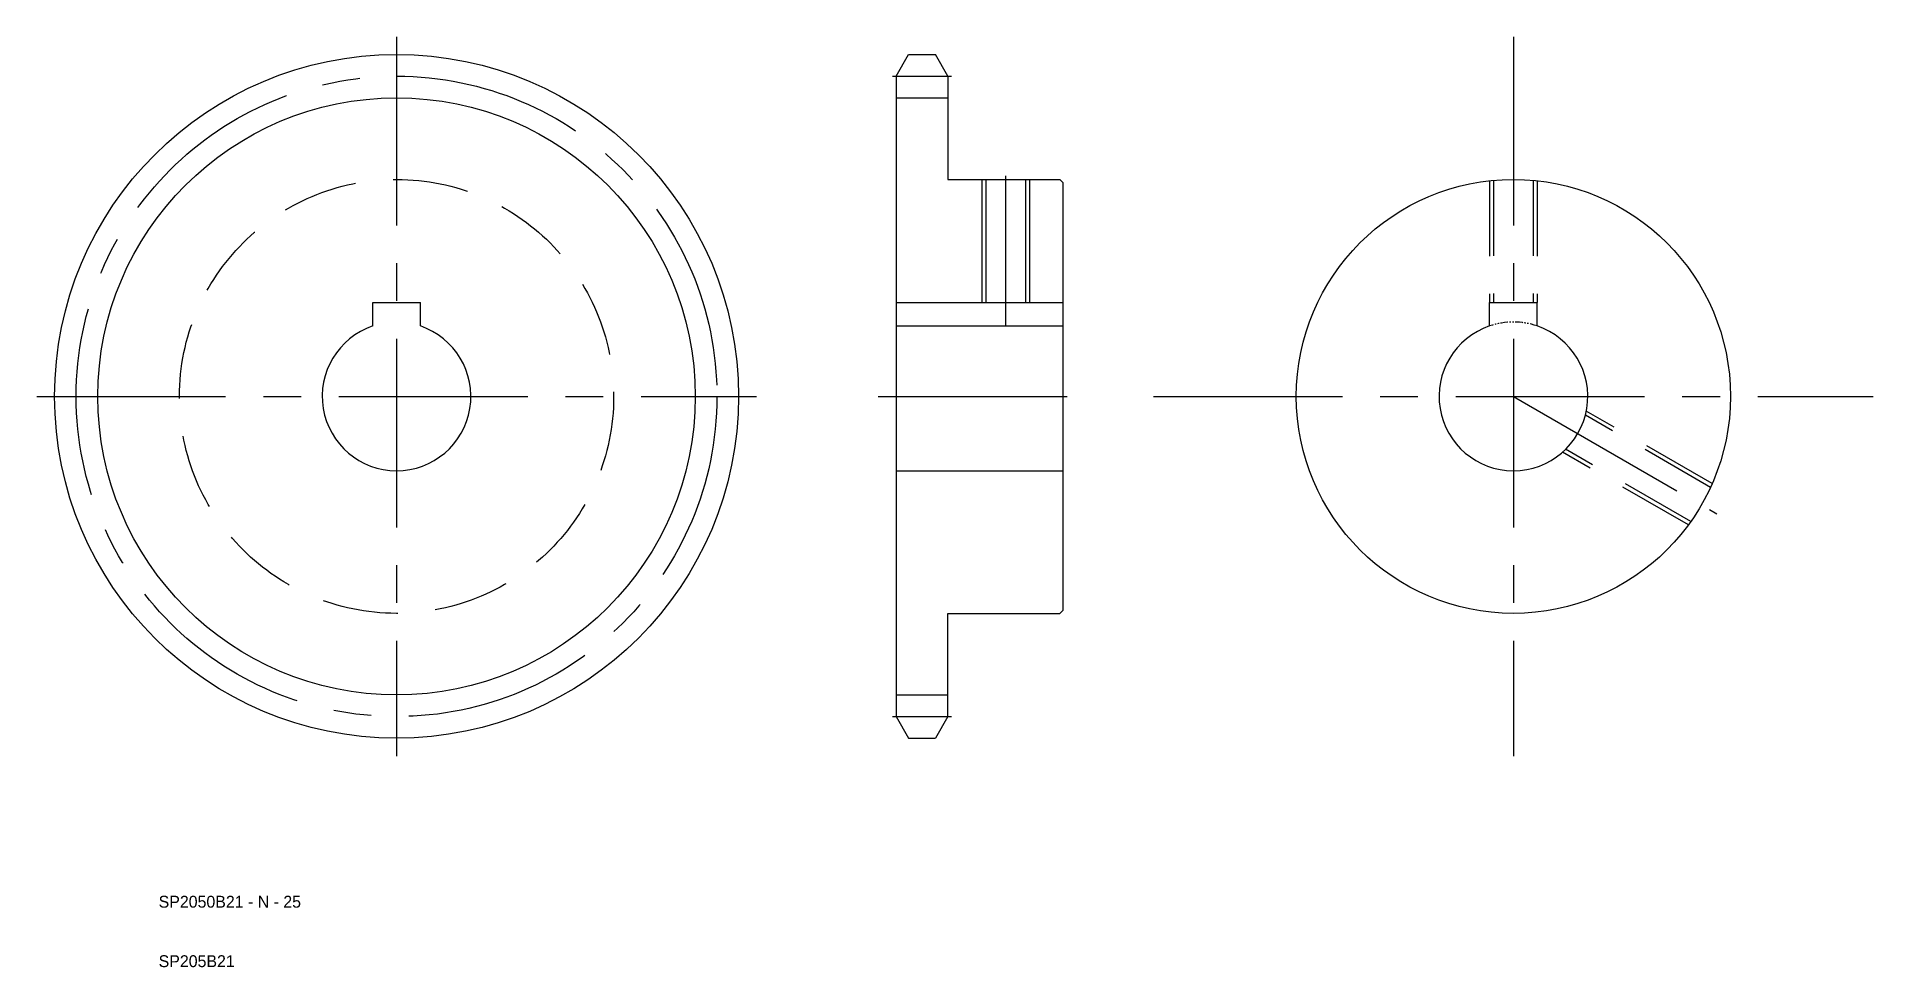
# Model space of a CAD drawing. Extents: x 90 to 398, y 79 to 235.
import ezdxf

# ---------------------------------------------------------------- set-up
doc = ezdxf.new("R2010")
doc.units = 0
for name, pattern in [('CENTER', [50.8, 31.75, -6.35, 6.35, -6.35]), ('DASHED', [19.05, 12.7, -6.35]), ('PHANTOM', [2.5, 1.25, -0.25, 0.25, -0.25, 0.25, -0.25])]:
    doc.linetypes.add(name, pattern=pattern)
doc.layers.get('0').update_dxf_attribs({"linetype": 'CONTINUOUS'})
doc.layers.add('CENTER', color=1, linetype='CENTER')

msp = doc.modelspace()

# ---------------------------------------------------------------- linework, layer by layer
at = {"color": 7, "linetype": 'CONTINUOUS'}
for p, q in [((234.15, 228.7), (236.25, 232.34)), ((236.25, 232.34), (240.75, 232.34)), ((242.85, 228.7), (240.75, 232.34)), ((234.15, 228.7), (234.15, 120.98)), ((242.85, 228.7), (242.85, 211.34)), ((234.15, 225.06), (242.85, 225.06)), ((242.85, 211.34), (261.65, 211.34)), ((249.23, 211.34), (249.23, 190.64)), ((255.87, 211.34), (255.87, 190.64)), ((261.65, 211.34), (262.15, 210.84)), ((262.15, 210.84), (262.15, 138.84)), ((146.15, 190.64), (154.15, 190.64)), ((146.15, 186.68), (146.15, 190.64)), ((154.15, 186.68), (154.15, 190.64)), ((234.15, 190.64), (262.15, 190.64)), ((333.93, 186.68), (333.93, 190.64)), ((333.93, 190.64), (341.93, 190.64)), ((341.93, 186.68), (341.93, 190.64)), ((234.15, 186.68), (262.15, 186.68)), ((234.15, 162.34), (262.15, 162.34)), ((242.85, 120.98), (242.85, 138.34)), ((242.85, 138.34), (261.65, 138.34)), ((262.15, 138.84), (261.65, 138.34)), ((234.15, 124.62), (242.85, 124.62)), ((234.15, 120.98), (236.25, 117.34)), ((242.85, 120.98), (240.75, 117.34)), ((236.25, 117.34), (240.75, 117.34))]:
    msp.add_line(p, q, dxfattribs=at)
at = {"color": 3, "linetype": 'CONTINUOUS'}
for p, q in [((248.55, 211.34), (248.55, 190.64)), ((256.55, 211.34), (256.55, 190.64))]:
    msp.add_line(p, q, dxfattribs=at)
at = {"color": 3, "linetype": 'DASHED'}
for p, q in [((333.93, 211.12), (333.93, 190.64)), ((334.61, 211.19), (334.61, 190.64)), ((341.26, 211.19), (341.26, 190.64)), ((341.93, 211.12), (341.93, 190.64)), ((371.07, 159.54), (350.03, 171.69)), ((371.35, 160.16), (350.19, 172.38)), ((367.35, 153.24), (346.19, 165.45)), ((367.75, 153.79), (346.71, 165.94))]:
    msp.add_line(p, q, dxfattribs=at)
at = {"color": 7, "linetype": 'CONTINUOUS'}
for centre, radius in [((150.15, 174.84), 57.5), ((337.93, 174.84), 36.5)]:
    msp.add_circle(centre, radius, dxfattribs=at)
at = {"color": 3, "linetype": 'CONTINUOUS'}
msp.add_circle((150.15, 174.84), 50.22, dxfattribs=at)
at = {"color": 3, "linetype": 'DASHED'}
msp.add_circle((150.15, 174.84), 36.5, dxfattribs=at)
at = {"color": 7, "linetype": 'CONTINUOUS'}
for centre in [(150.15, 174.84), (337.93, 174.84)]:
    msp.add_arc(centre, 12.5, 108.6629, 71.3371, dxfattribs=at)
at = {"color": 3, "linetype": 'PHANTOM'}
msp.add_arc((337.93, 174.84), 12.5, 71.3371, 108.6629, dxfattribs=at)
at = {"layer": 'CENTER', "color": 1, "linetype": 'CENTER'}
for p, q in [((150.15, 235.34), (150.15, 114.34)), ((337.93, 235.34), (337.93, 114.34)), ((233.55, 228.7), (243.45, 228.7)), ((252.55, 211.94), (252.55, 186.74)), ((89.65, 174.84), (210.65, 174.84)), ((231.15, 174.84), (265.15, 174.84)), ((277.43, 174.84), (398.43, 174.84)), ((337.93, 174.84), (372.14, 155.09)), ((233.55, 120.98), (243.45, 120.98))]:
    msp.add_line(p, q, dxfattribs=at)
msp.add_circle((150.15, 174.84), 53.86, dxfattribs=at)

# ---------------------------------------------------------------- texts
at = {"color": 7, "linetype": 'CONTINUOUS'}
for s, p in [('SP2050B21 - N - 25', (110.15, 88.84)), ('SP205B21', (110.15, 78.84))]:
    msp.add_text(s, height=2, dxfattribs=at).set_placement(p)

doc.saveas('drawing.dxf')
